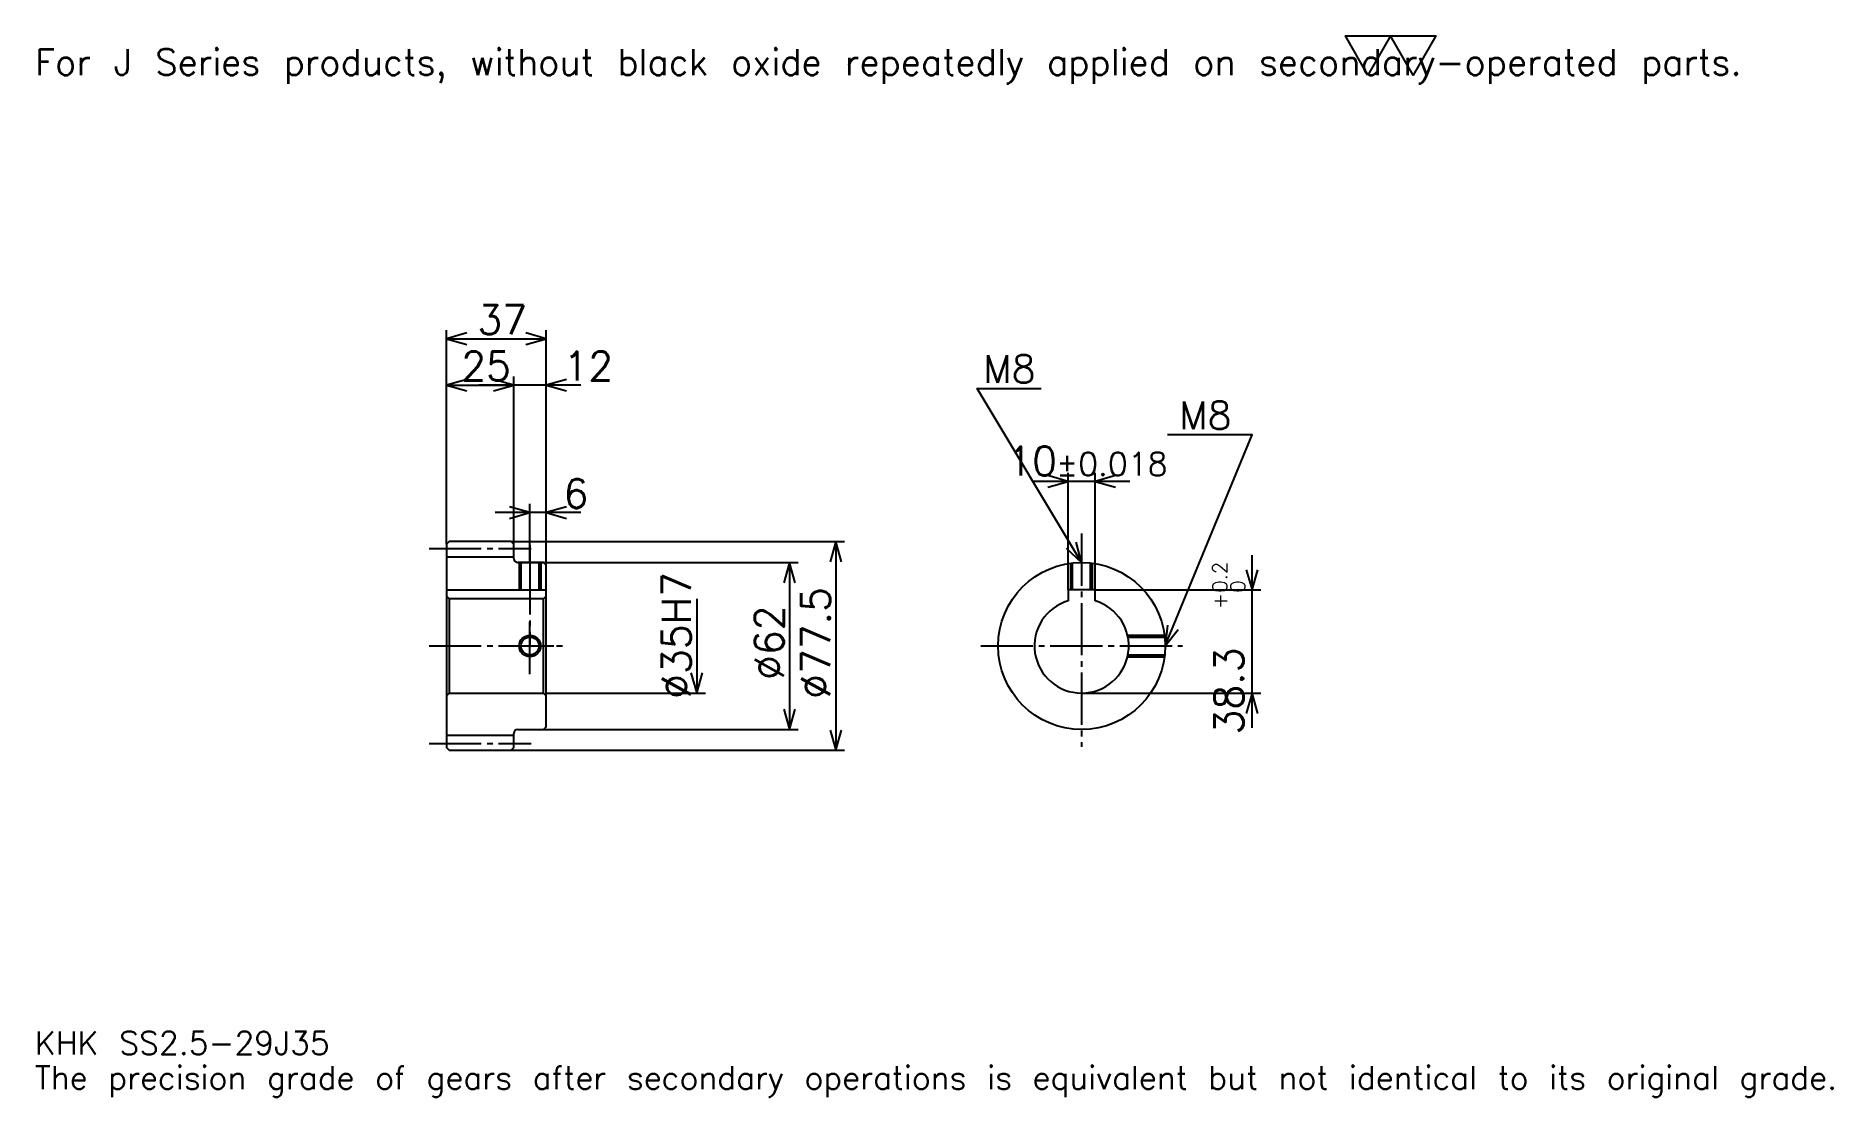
# Model space of a CAD drawing. Extents: x 22 to 689, y 8 to 402.
import ezdxf

# ---------------------------------------------------------------- set-up
doc = ezdxf.new("R2010")
doc.units = 0
doc.linetypes.add('DASHDOT', pattern=[25.826087, 19.369565, -2.152174, 2.152174, -2.152174])
doc.layers.get('0').update_dxf_attribs({"linetype": 'CONTINUOUS'})
doc.layers.add('DASHDOT', color=6, linetype='DASHDOT')
doc.styles.add('KANJI', font='TXT', dxfattribs={"bigfont": 'BIGFONT'})

msp = doc.modelspace()

# ---------------------------------------------------------------- linework, layer by layer
at = {"color": 5}
for p, q in [((174.32608, 214.152176), (174.32608, 292.706543)), ((174.32608, 289.478271), (211.32608, 289.478271)), ((211.32608, 214.152176), (211.32608, 292.706543)), ((199.32608, 214.152176), (199.32608, 275.489136)), ((174.32608, 272.260864), (199.32608, 272.260864)), ((224.23912, 272.260864), (186.41304, 272.260864)), ((428.108704, 236.532608), (392.282593, 236.532608)), ((405.195648, 196.202179), (405.195648, 239.760864)), ((415.195648, 196.202179), (415.195648, 239.760864)), ((205.32608, 214.152176), (205.32608, 228.141312)), ((224.23912, 224.913055), (192.41304, 224.913055)), ((174.32608, 213.152176), (174.32608, 214.152176)), ((198.32608, 214.152176), (211.32608, 214.152176)), ((199.32608, 213.152176), (199.32608, 214.152176)), ((205.32608, 206.402176), (205.32608, 214.152176)), ((205.32608, 206.402176), (205.32608, 214.152176)), ((211.32608, 214.152176), (322.163025, 214.152176)), ((211.32608, 205.402176), (211.32608, 214.152176)), ((318.934784, 214.152176), (318.934784, 136.652176)), ((473.478241, 144.989136), (473.478241, 209.115219)), ((200.82608, 206.402176), (211.32608, 206.402176)), ((211.32608, 206.402176), (304.945648, 206.402176)), ((301.717377, 206.402176), (301.717377, 144.402176)), ((415.195648, 196.202179), (476.706512, 196.202179)), ((267.282593, 192.902176), (267.282593, 157.902176)), ((211.32608, 157.902176), (270.510864, 157.902176)), ((410.195648, 157.902176), (476.706512, 157.902176)), ((200.82608, 144.402176), (211.32608, 144.402176)), ((211.32608, 144.402176), (304.945648, 144.402176)), ((198.32608, 136.652176), (211.32608, 136.652176)), ((211.32608, 136.652176), (322.163025, 136.652176))]:
    msp.add_line(p, q, dxfattribs=at)
at = {"color": 4}
for p, q in [((174.32608, 208.527176), (199.32608, 208.527176)), ((174.32608, 196.202179), (211.32608, 196.202179)), ((210.32608, 192.902176), (211.32608, 193.902176)), ((175.32608, 192.902176), (175.32608, 157.902176)), ((210.32608, 157.902176), (211.32608, 156.902176)), ((174.32608, 142.277176), (199.32608, 142.277176))]:
    msp.add_line(p, q, dxfattribs=at)
at = {"color": 7}
msp.add_lwpolyline([(516.521729, 387.391296), (508.128235, 401.940002), (541.702148, 401.940002), (533.308716, 387.391296), (524.915222, 401.940002), (516.521729, 387.391296)], dxfattribs=at)
at = {"color": 5}
for points in [[(181.858688, 291.630432), (174.32608, 289.478271), (181.858688, 287.32608)], [(203.793472, 287.32608), (211.32608, 289.478271), (203.793472, 291.630432)], [(181.858688, 274.413055), (174.32608, 272.260864), (181.858688, 270.108704)], [(191.793472, 270.108704), (199.32608, 272.260864), (191.793472, 274.413055)], [(191.793472, 270.108704), (199.32608, 272.260864), (191.793472, 274.413055)], [(218.858688, 274.413055), (211.32608, 272.260864), (218.858688, 270.108704)], [(410.195648, 206.402176), (371.456512, 270.967407), (395.130432, 270.967407)], [(441.195648, 175.402176), (473.478241, 253.75), (442.056519, 253.75)], [(397.663025, 234.380432), (405.195648, 236.532608), (397.663025, 238.684784)], [(422.728271, 238.684784), (415.195648, 236.532608), (422.728271, 234.380432)], [(197.793472, 222.760864), (205.32608, 224.913055), (197.793472, 227.065216)], [(218.858688, 227.065216), (211.32608, 224.913055), (218.858688, 222.760864)], [(321.086975, 206.619568), (318.934784, 214.152176), (316.782593, 206.619568)], [(404.47467, 211.754059), (410.195648, 206.402176), (408.165619, 213.968628)], [(303.869568, 198.869568), (301.717377, 206.402176), (299.565216, 198.869568)], [(471.32608, 203.734787), (473.478241, 196.202179), (475.630402, 203.734787)], [(442.07547, 183.186646), (441.195648, 175.402176), (446.055206, 181.546829)], [(265.130432, 165.434784), (267.282593, 157.902176), (269.434784, 165.434784)], [(475.630402, 150.369568), (473.478241, 157.902176), (471.32608, 150.369568)], [(299.565216, 151.934784), (301.717377, 144.402176), (303.869568, 151.934784)], [(316.782593, 144.184784), (318.934784, 136.652176), (321.086975, 144.184784)]]:
    msp.add_lwpolyline(points, dxfattribs=at)
at = {"color": 4}
for points in [[(199.32608, 207.902176), (199.32608, 213.152176), (198.32608, 214.152176), (175.32608, 214.152176), (174.32608, 213.152176), (174.32608, 156.902176)], [(200.82608, 144.402176), (210.32608, 144.402176), (211.32608, 145.402176), (211.32608, 205.402176), (210.32608, 206.402176), (200.82608, 206.402176)], [(201.32608, 206.402176), (201.32608, 196.202179)], [(202.001083, 206.402176), (202.001083, 196.202179)], [(208.651077, 206.402176), (208.651077, 196.202179)], [(209.32608, 206.402176), (209.32608, 196.202179)], [(406.195648, 196.202179), (406.195648, 206.143036)], [(406.870667, 196.202179), (406.870667, 206.223343)], [(413.52063, 196.202179), (413.52063, 206.223343)], [(414.195648, 196.202179), (414.195648, 206.143036)], [(174.32608, 156.902176), (175.32608, 157.902176), (210.32608, 157.902176), (210.32608, 192.902176), (175.32608, 192.902176), (174.32608, 193.902176)], [(415.195648, 192.172684), (415.195648, 196.202179), (405.195648, 196.202179), (405.195648, 192.172684)], [(427.232361, 179.402176), (440.936493, 179.402176)], [(427.376862, 178.727173), (441.016815, 178.727173)], [(427.232361, 171.402176), (440.936493, 171.402176)], [(427.376862, 172.077179), (441.016815, 172.077179)], [(174.32608, 156.902176), (174.32608, 137.652176), (175.32608, 136.652176), (198.32608, 136.652176), (199.32608, 137.652176), (199.32608, 142.902176)]]:
    msp.add_lwpolyline(points, dxfattribs=at)
for centre, radius in [((410.195648, 175.402176), 31), ((205.32608, 175.402176), 3.325)]:
    msp.add_circle(centre, radius, dxfattribs=at)
at = {"color": 7}
msp.add_circle((205.32608, 175.402176), 4, dxfattribs=at)
at = {"color": 4}
for centre, radius, start, end in [((200.82608, 207.902176), 1.5, 180, 270), ((410.195648, 175.402176), 17.5, 106.601549926, 73.398450074), ((200.82608, 142.902176), 1.5, 90, 180)]:
    msp.add_arc(centre, radius, start, end, dxfattribs=at)
at = {"layer": 'DASHDOT', "color": 7}
for p, q in [((410.195648, 217.16304), (410.195648, 137.945648)), ((167.869553, 211.652176), (205.782608, 211.652176)), ((205.32608, 206.402176), (205.32608, 175.402176)), ((167.869553, 175.402176), (217.782593, 175.402176)), ((372.739136, 175.402176), (447.652161, 175.402176)), ((167.869553, 139.152176), (205.782608, 139.152176))]:
    msp.add_line(p, q, dxfattribs=at)
for points in [[(205.32608, 212.858704), (205.32608, 189.745651)], [(205.32608, 164.945648), (205.32608, 185.858704)], [(194.869553, 175.402176), (215.782593, 175.402176)]]:
    msp.add_lwpolyline(points, dxfattribs=at)

# ---------------------------------------------------------------- texts
at = {"color": 7, "style": 'KANJI'}
for s, height, p in [('For J Series products, without black oxide repeatedly applied on secondary-operated parts.', 9.684783, (21.52174, 387.391296)), ('37', 10.76087, (185.831512, 291.200012)), ('25', 10.76087, (179.831512, 273.982605)), ('12', 10.76087, (217.782593, 273.982605)), ('M8', 10.330435, (373.608704, 273.119568)), ('M8', 10.330435, (446.36087, 255.902176)), ('10', 10.76087, (382.602661, 238.684784)), ('%%p0.018', 8.608696, (400.787201, 238.684784)), ('6', 10.76087, (217.782593, 226.634796)), ('KHK SS2.5-29J35', 8.608696, (21.52174, 23.673914)), ('The precision grade of gears after secondary operations is equivalent but not identical to its original grade.', 8.608696, (21.52174, 10.76087))]:
    msp.add_text(s, height=height, dxfattribs=at).set_placement(p)
for s, height, p in [('%%c35H7', 10.76087, (265.130432, 155.76358)), ('0.2', 5.380435, (464.223907, 195.142471)), ('%%c77.5', 10.76087, (316.782593, 155.76358)), ('+', 5.380435, (464.223907, 189.116379)), ('0', 5.380435, (470.89563, 195.142471)), ('%%c62', 10.76087, (299.565216, 162.758148)), ('38.3', 10.76087, (470.249969, 142.539078))]:
    msp.add_text(s, height=height, rotation=90, dxfattribs=at).set_placement(p)

doc.saveas('drawing.dxf')
